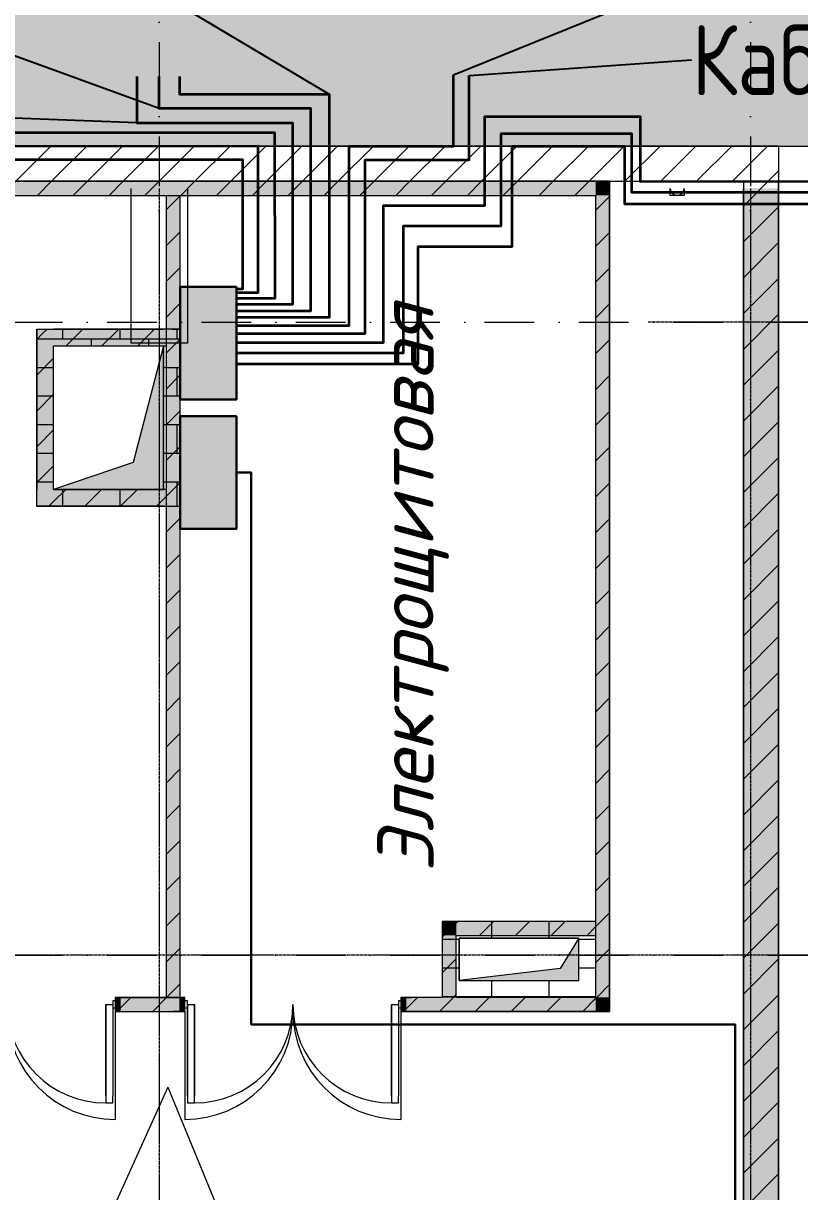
# Model space of a CAD drawing. Header units: millimetres. Extents: x 1499747 to 4230374, y -28481 to 441852.
# Drawn here: x 2651445 to 2656960, y 184475 to 192778 of the extents above; entities that cross this region are included whole.
import ezdxf
from ezdxf import colors
from ezdxf.entities.mleader import LeaderData, LeaderLine
from ezdxf.math import Vec2, Vec3
from ezdxf.xclip import XClip

# ---------------------------------------------------------------- set-up
doc = ezdxf.new("R2010")
doc.units = ezdxf.units.MM
doc.header["$MEASUREMENT"] = 0
doc.header["$XCLIPFRAME"] = 0
for name, pattern in [('CENTER2', [28.575, 19.05, -3.175, 3.175, -3.175]), ('Dot & Dashed', [670.277762, 352.777767, -176.388884, 0, -141.111112]), ('Штрихпунктирная', [670.277762, 352.777767, -176.388884, 0, -141.111112])]:
    doc.linetypes.add(name, pattern=pattern)
for name, color, linetype, lineweight in [('13 этаж_25_АР 06.03 custom_70_12 этаж_13_Интерьер - Мебель_Ном._пера__1_Ном._пера__1', 1, 'Continuous', 18), ('13 этаж_25_АР 06.03 custom_70_12 этаж_13_Интерьер - Мебель_Ном._пера__8_Ном._пера__8', 8, 'Continuous', 18), ('13 этаж_25_АР 06.03 custom_70__8 hatch_Ном._пера__8_Ном._пера__8', 8, 'Continuous', 18), ('13 этаж_25_АР 06.03 custom_70__Оси_Ном._пера__8_Ном._пера__8', 8, 'Continuous', 18), ('13 этаж_25_АР 06.03 custom_70_Выноски_Ном._пера__1_Ном._пера__1', 1, 'Continuous', 18), ('13 этаж_25_АР 06.03 custom_70_контур_Ном._пера__1_Ном._пера__1', 1, 'Continuous', 18), ('13 этаж_25_АР 06.03 custom_70_парапет 2_Ном._пера__8_Ном._пера__8', 8, 'Continuous', 18), ('13 этаж_25_АР 06.03 custom_70_Подложк_Ном._пера__1_Ном._пера__1', 1, 'Continuous', 18), ('13 этаж_25_АР 06.03 custom_70_Подложк_Ном._пера__8_Ном._пера__8', 8, 'Continuous', 18), ('13 этаж_25_АР 06.03 custom_70_Стойки_Ном._пера__1_Ном._пера__1', 1, 'Continuous', 18), ('13 этаж_25_АР 06.03 custom_70_Стойки_Ном._пера__7_Ном._пера__7', 7, 'Continuous', 18), ('13 этаж_25_АР 06.03 custom_70_Шахты 101_Ном._пера__14_Ном._пера__7', 7, 'Continuous', 18), ('13 этаж_25_АР 06.03 custom_70_Шахты_Ном._пера__7_Ном._пера__7', 7, 'Continuous', 18), ('13 этаж_25_Двери Archicad_Ном._пера__19_Ном._пера__255', 255, 'Continuous', 18), ('13 этаж_25_Двери Archicad_Ном._пера__23_Ном._пера__30', 30, 'Continuous', 18), ('13 этаж_25_Двери Archicad_Ном._пера__3_Ном._пера__30', 30, 'Continuous', 18), ('13 этаж_25_Двери Archicad_Ном._пера__47_Ном._пера__7', 7, 'Continuous', 18), ('13 этаж_25_Конструктив - Перекрытия_Ном._пера__1_Ном._пера__7', 7, 'Continuous', 18), ('13 этаж_25_Конструктив - Стены Ненесущие Газоблок_Ном._пера__169_Ном._пера__83', 83, 'Continuous', 18), ('13 этаж_25_Конструктив - Стены Ненесущие Газоблок_Ном._пера__47_Ном._пера__7', 7, 'Continuous', 18), ('13 этаж_25_Конструктив - Стены Ненесущие Газоблок_Ном._пера__74_Ном._пера__255', 255, 'Continuous', 18), ('13 этаж_25_Парапет_Ном._пера__102_Ном._пера__9', 9, 'Continuous', 18), ('13 этаж_25_Парапет_Ном._пера__20_Ном._пера__1', 1, 'Continuous', 18), ('13 этаж_25_Элемент Модели - Оси_Ном._пера__2_Ном._пера__8', 8, 'Continuous', 18), ('Light', 90, 'Continuous', 50), ('Кабель 2x4mm', 200, 'Continuous', 30), ('Кабель 2х10mm', 230, 'Continuous', 30), ('Кабель 2х6 mm', 150, 'Continuous', 30), ('ТП', 250, 'Continuous', 30)]:
    doc.layers.add(name, color=color, linetype=linetype, lineweight=lineweight)
doc.layers.add('Чертеж и Рисунок', color=7, linetype='Continuous')
doc.styles.add('ISOCPEUR_4', font='isocpeur.ttf', dxfattribs={"width": 0.85, "height": 250})
doc.styles.add('СГЕНЕРИР_СТИЛЬ_4', font='isocpeui.ttf')
pattern_1 = [(0, (1023281.01, -133771.58), (0, 203.2), []), (90, (1023281.01, -133771.58), (-203.2, 203.2), [203.2, -203.2])]
pattern_2 = [(45, (1162404.69, 34264.05), (-127.2792, 127.2792), [])]

# ---------------------------------------------------------------- blocks, each defined once
blk = doc.blocks.new('Чертеж_4_25', base_point=(1186000, 29700))
at = {"layer": '13 этаж_25_АР 06.03 custom_70__8 hatch_Ном._пера__8_Ном._пера__8', "linetype": 'Continuous', "true_color": 0xc7c8ca}
h = blk.add_hatch(dxfattribs=at)
h.set_pattern_fill('ANSI36_0046_0019', color=9, style=0, pattern_type=2)
h.set_pattern_definition([(45, (1023281.01, -133771.585), (42.09495, 154.348152), [198.4375, -39.6875, 0, -39.6875])])
h.paths.add_polyline_path([(1199454.5, 30164.1), (1199704.7, 30164.1), (1199704.7, 45914.1), (1199454.5, 45914.1)])
for points in [[(1195334.5, 44794.1), (1195119.6, 43966.5), (1194554.5, 43774.1), (1195334.5, 43774.1)], [(1198284.5, 40584.1), (1198153.6, 40369.3), (1197434.5, 40284.1), (1198284.5, 40284.1)]]:
    blk.add_hatch(color=9, dxfattribs=at).paths.add_polyline_path(points)
at = {"layer": '13 этаж_25_АР 06.03 custom_70_Шахты_Ном._пера__7_Ном._пера__7', "linetype": 'Continuous', "true_color": 0xc7c8ca}
h = blk.add_hatch(dxfattribs=at)
h.set_pattern_fill('AR_B816_0046_0019', color=9, style=0, pattern_type=2)
h.set_pattern_definition(pattern_1)
h.paths.add_polyline_path([(1194434.5, 43654.1), (1195454.5, 43654.1), (1195454.5, 44914.1), (1194434.5, 44914.1)])
h.paths.add_polyline_path([(1194554.5, 43774.1), (1194554.5, 44794.1), (1195334.5, 44794.1), (1195334.5, 43774.1)], flags=0)
h = blk.add_hatch(dxfattribs=at)
h.set_pattern_fill('AR_B816_0046_0019', color=9, style=0, pattern_type=2)
h.set_pattern_definition(pattern_1)
h.paths.add_polyline_path([(1198404.5, 40704.1), (1197314.5, 40704.1), (1197314.5, 40464.1), (1197434.5, 40464.1), (1197434.5, 40584.1), (1198284.5, 40584.1), (1198284.5, 40464.1), (1198404.5, 40464.1)])
h = blk.add_hatch(dxfattribs=at)
h.set_pattern_fill('AR_B816_0046_0019', color=9, style=0, pattern_type=2)
h.set_pattern_definition(pattern_1)
h.paths.add_polyline_path([(1198404.5, 40464.1), (1198284.5, 40464.1), (1198284.5, 40284.1), (1197434.5, 40284.1), (1197434.5, 40464.1), (1197314.5, 40464.1), (1197314.5, 40164.1), (1198404.5, 40164.1)])
at = {"layer": '13 этаж_25_Двери Archicad_Ном._пера__19_Ном._пера__255', "linetype": 'Continuous', "true_color": 0xc7c8ca}
for points in [[(1195024.5, 40164.1), (1194992.5, 40164.1), (1194992.5, 40064.1), (1195024.5, 40064.1)], [(1195454.1, 40064.1), (1195486.1, 40064.1), (1195486.1, 40164.1), (1195454.1, 40164.1)], [(1197054.1, 40164.1), (1197022.1, 40164.1), (1197022.1, 40064.1), (1197054.1, 40064.1)]]:
    blk.add_hatch(color=9, dxfattribs=at).paths.add_polyline_path(points)
at = {"layer": '13 этаж_25_Конструктив - Стены Ненесущие Газоблок_Ном._пера__169_Ном._пера__83', "linetype": 'Continuous', "true_color": 0xc7c8ca}
h = blk.add_hatch(dxfattribs=at)
h.set_pattern_fill('БЛОКИ_БЕТОННЫЕ_ЭФФЕКТИВН_72', color=9, style=0, pattern_type=2)
h.set_pattern_definition(pattern_2)
h.paths.add_polyline_path([(1199454.5, 46214.1), (1184404.7, 46214.1), (1184404.7, 45964.1), (1199454.5, 45964.1)])
h = blk.add_hatch(dxfattribs=at)
h.set_pattern_fill('БЛОКИ_БЕТОННЫЕ_ЭФФЕКТИВН_72', color=9, style=0, pattern_type=2)
h.set_pattern_definition(pattern_2)
h.paths.add_polyline_path([(1199454.5, 45964.1), (1199704.5, 45964.1), (1199704.5, 46214.1)])
h = blk.add_hatch(dxfattribs=at)
h.set_pattern_fill('БЛОКИ_БЕТОННЫЕ_ЭФФЕКТИВН_72', color=9, style=0, pattern_type=2)
h.set_pattern_definition(pattern_2)
h.paths.add_polyline_path([(1199454.5, 46214.1), (1199454.5, 45964.1), (1199704.5, 46214.1)])
h = blk.add_hatch(dxfattribs=at)
h.set_pattern_fill('БЛОКИ_БЕТОННЫЕ_ЭФФЕКТИВН_72', color=9, style=0, pattern_type=2)
h.set_pattern_definition(pattern_2)
h.paths.add_polyline_path([(1190754.7, 45864.1), (1198404.5, 45864.1), (1198404.5, 45964.1), (1190754.7, 45964.1)])
h = blk.add_hatch(dxfattribs=at)
h.set_pattern_fill('БЛОКИ_БЕТОННЫЕ_ЭФФЕКТИВН_72', color=9, style=0, pattern_type=2)
h.set_pattern_definition(pattern_2)
h.paths.add_polyline_path([(1198404.5, 45864.1), (1198504.5, 45864.1), (1198504.5, 45964.1)])
at = {"layer": '13 этаж_25_Конструктив - Стены Ненесущие Газоблок_Ном._пера__169_Ном._пера__83', "linetype": 'Continuous'}
h = blk.add_hatch(dxfattribs=at)
h.set_pattern_fill('БЛОКИ_БЕТОННЫЕ_ЭФФЕКТИВН_72', color=256, style=0, pattern_type=2)
h.set_pattern_definition(pattern_2)
h.paths.add_polyline_path([(1198404.5, 45864.1), (1198504.5, 45964.1), (1198404.5, 45964.1)])
at = {"layer": '13 этаж_25_Конструктив - Стены Ненесущие Газоблок_Ном._пера__169_Ном._пера__83', "linetype": 'Continuous', "true_color": 0xc7c8ca}
h = blk.add_hatch(dxfattribs=at)
h.set_pattern_fill('БЛОКИ_БЕТОННЫЕ_ЭФФЕКТИВН_72', color=9, style=0, pattern_type=2)
h.set_pattern_definition(pattern_2)
h.paths.add_polyline_path([(1199704.5, 30164), (1199704.5, 45964.1), (1199454.5, 45964.1), (1199454.5, 30164)])
h = blk.add_hatch(dxfattribs=at)
h.set_pattern_fill('БЛОКИ_БЕТОННЫЕ_ЭФФЕКТИВН_72', color=9, style=0, pattern_type=2)
h.set_pattern_definition(pattern_2)
h.paths.add_polyline_path([(1195454.5, 40064.1), (1195454.5, 45864.1), (1195354.5, 45864.1), (1195354.5, 40064.1)])
h = blk.add_hatch(dxfattribs=at)
h.set_pattern_fill('БЛОКИ_БЕТОННЫЕ_ЭФФЕКТИВН_72', color=9, style=0, pattern_type=2)
h.set_pattern_definition(pattern_2)
h.paths.add_polyline_path([(1198404.5, 45864.1), (1198404.5, 40164.1), (1198504.5, 40164.1), (1198504.5, 45864.1)])
h = blk.add_hatch(dxfattribs=at)
h.set_pattern_fill('БЛОКИ_БЕТОННЫЕ_ЭФФЕКТИВН_72', color=9, style=0, pattern_type=2)
h.set_pattern_definition(pattern_2)
h.paths.add_polyline_path([(1194434.5, 44914.1), (1194554.5, 44794.1), (1194554.5, 44914.1)])
h = blk.add_hatch(dxfattribs=at)
h.set_pattern_fill('БЛОКИ_БЕТОННЫЕ_ЭФФЕКТИВН_72', color=9, style=0, pattern_type=2)
h.set_pattern_definition(pattern_2)
h.paths.add_polyline_path([(1194434.5, 44794.1), (1194554.5, 44794.1), (1194434.5, 44914.1)])
h = blk.add_hatch(dxfattribs=at)
h.set_pattern_fill('БЛОКИ_БЕТОННЫЕ_ЭФФЕКТИВН_72', color=9, style=0, pattern_type=2)
h.set_pattern_definition(pattern_2)
h.paths.add_polyline_path([(1194554.5, 44794.1), (1195354.5, 44794.1), (1195354.5, 44914.1), (1194554.5, 44914.1)])
h = blk.add_hatch(dxfattribs=at)
h.set_pattern_fill('БЛОКИ_БЕТОННЫЕ_ЭФФЕКТИВН_72', color=9, style=0, pattern_type=2)
h.set_pattern_definition(pattern_2)
h.paths.add_polyline_path([(1194434.5, 44794.1), (1194434.5, 43774.1), (1194554.5, 43774.1), (1194554.5, 44794.1)])
at = {"layer": '13 этаж_25_Конструктив - Стены Ненесущие Газоблок_Ном._пера__169_Ном._пера__83', "linetype": 'Continuous'}
h = blk.add_hatch(dxfattribs=at)
h.set_pattern_fill('БЛОКИ_БЕТОННЫЕ_ЭФФЕКТИВН_72', color=256, style=0, pattern_type=2)
h.set_pattern_definition(pattern_2)
h.paths.add_polyline_path([(1194554.5, 43774.1), (1194434.5, 43774.1), (1194434.5, 43654.1)])
at = {"layer": '13 этаж_25_Конструктив - Стены Ненесущие Газоблок_Ном._пера__169_Ном._пера__83', "linetype": 'Continuous', "true_color": 0xc7c8ca}
h = blk.add_hatch(dxfattribs=at)
h.set_pattern_fill('БЛОКИ_БЕТОННЫЕ_ЭФФЕКТИВН_72', color=9, style=0, pattern_type=2)
h.set_pattern_definition(pattern_2)
h.paths.add_polyline_path([(1194554.5, 43774.1), (1194434.5, 43654.1), (1194554.5, 43654.1)])
h = blk.add_hatch(dxfattribs=at)
h.set_pattern_fill('БЛОКИ_БЕТОННЫЕ_ЭФФЕКТИВН_72', color=9, style=0, pattern_type=2)
h.set_pattern_definition(pattern_2)
h.paths.add_polyline_path([(1194554.5, 43654.1), (1195354.5, 43654.1), (1195354.5, 43774.1), (1194554.5, 43774.1)])
h = blk.add_hatch(dxfattribs=at)
h.set_pattern_fill('БЛОКИ_БЕТОННЫЕ_ЭФФЕКТИВН_72', color=9, style=0, pattern_type=2)
h.set_pattern_definition(pattern_2)
h.paths.add_polyline_path([(1197414.5, 40704.1), (1197314.5, 40704.1), (1197414.5, 40604.1)])
h = blk.add_hatch(dxfattribs=at)
h.set_pattern_fill('БЛОКИ_БЕТОННЫЕ_ЭФФЕКТИВН_72', color=9, style=0, pattern_type=2)
h.set_pattern_definition(pattern_2)
h.paths.add_polyline_path([(1197414.5, 40604.1), (1197314.5, 40704.1), (1197314.5, 40604.1)])
h = blk.add_hatch(dxfattribs=at)
h.set_pattern_fill('БЛОКИ_БЕТОННЫЕ_ЭФФЕКТИВН_72', color=9, style=0, pattern_type=2)
h.set_pattern_definition(pattern_2)
h.paths.add_polyline_path([(1197414.5, 40604.1), (1198404.5, 40604.1), (1198404.5, 40704.1), (1197414.5, 40704.1)])
h = blk.add_hatch(dxfattribs=at)
h.set_pattern_fill('БЛОКИ_БЕТОННЫЕ_ЭФФЕКТИВН_72', color=9, style=0, pattern_type=2)
h.set_pattern_definition(pattern_2)
h.paths.add_polyline_path([(1197314.5, 40604.1), (1197314.5, 40164.1), (1197414.5, 40164.1), (1197414.5, 40604.1)])
h = blk.add_hatch(dxfattribs=at)
h.set_pattern_fill('БЛОКИ_БЕТОННЫЕ_ЭФФЕКТИВН_72', color=9, style=0, pattern_type=2)
h.set_pattern_definition(pattern_2)
h.paths.add_polyline_path([(1195024.5, 40064.1), (1195354.5, 40064.1), (1195354.5, 40164.1), (1195024.5, 40164.1)])
h = blk.add_hatch(dxfattribs=at)
h.set_pattern_fill('БЛОКИ_БЕТОННЫЕ_ЭФФЕКТИВН_72', color=9, style=0, pattern_type=2)
h.set_pattern_definition(pattern_2)
h.paths.add_polyline_path([(1197054.1, 40064.1), (1198404.5, 40064.1), (1198404.5, 40164.1), (1197054.1, 40164.1)])
h = blk.add_hatch(dxfattribs=at)
h.set_pattern_fill('БЛОКИ_БЕТОННЫЕ_ЭФФЕКТИВН_72', color=9, style=0, pattern_type=2)
h.set_pattern_definition(pattern_2)
h.paths.add_polyline_path([(1198404.5, 40164.1), (1198504.5, 40064.1), (1198504.5, 40164.1)])
h = blk.add_hatch(dxfattribs=at)
h.set_pattern_fill('БЛОКИ_БЕТОННЫЕ_ЭФФЕКТИВН_72', color=9, style=0, pattern_type=2)
h.set_pattern_definition(pattern_2)
h.paths.add_polyline_path([(1198404.5, 40064.1), (1198504.5, 40064.1), (1198404.5, 40164.1)])
at = {"layer": '13 этаж_25_Конструктив - Стены Ненесущие Газоблок_Ном._пера__74_Ном._пера__255', "linetype": 'Continuous', "true_color": 0xc7c8ca}
for points in [[(1190754.7, 45864.1), (1198404.5, 45864.1), (1198404.5, 45964.1), (1190754.7, 45964.1)], [(1198404.5, 45864.1), (1198504.5, 45864.1), (1198504.5, 45964.1)], [(1198404.5, 45864.1), (1198504.5, 45964.1), (1198404.5, 45964.1)], [(1195454.5, 40064.1), (1195454.5, 45864.1), (1195354.5, 45864.1), (1195354.5, 40064.1)], [(1198404.5, 45864.1), (1198404.5, 40164.1), (1198504.5, 40164.1), (1198504.5, 45864.1)], [(1194434.5, 44914.1), (1194554.5, 44794.1), (1194554.5, 44914.1)], [(1194434.5, 44794.1), (1194554.5, 44794.1), (1194434.5, 44914.1)], [(1194554.5, 44794.1), (1195354.5, 44794.1), (1195354.5, 44914.1), (1194554.5, 44914.1)], [(1194434.5, 44794.1), (1194434.5, 43774.1), (1194554.5, 43774.1), (1194554.5, 44794.1)], [(1194554.5, 43774.1), (1194434.5, 43774.1), (1194434.5, 43654.1)], [(1194554.5, 43774.1), (1194434.5, 43654.1), (1194554.5, 43654.1)], [(1194554.5, 43654.1), (1195354.5, 43654.1), (1195354.5, 43774.1), (1194554.5, 43774.1)], [(1197414.5, 40704.1), (1197314.5, 40704.1), (1197414.5, 40604.1)], [(1197414.5, 40604.1), (1197314.5, 40704.1), (1197314.5, 40604.1)], [(1197414.5, 40604.1), (1198404.5, 40604.1), (1198404.5, 40704.1), (1197414.5, 40704.1)], [(1197314.5, 40604.1), (1197314.5, 40164.1), (1197414.5, 40164.1), (1197414.5, 40604.1)], [(1195024.5, 40064.1), (1195354.5, 40064.1), (1195354.5, 40164.1), (1195024.5, 40164.1)], [(1197054.1, 40064.1), (1198404.5, 40064.1), (1198404.5, 40164.1), (1197054.1, 40164.1)], [(1198404.5, 40164.1), (1198504.5, 40064.1), (1198504.5, 40164.1)], [(1198404.5, 40064.1), (1198504.5, 40064.1), (1198404.5, 40164.1)]]:
    blk.add_hatch(color=9, dxfattribs=at).paths.add_polyline_path(points)
at = {"layer": '13 этаж_25_Парапет_Ном._пера__102_Ном._пера__9', "linetype": 'Continuous', "true_color": 0xc7c8ca}
blk.add_hatch(color=9, dxfattribs=at).paths.add_polyline_path([(1185903.5, 47714.1), (1185903.5, 46214.1), (1214604.6, 46214.1), (1214604.6, 47714.1)])
at = {"layer": '13 этаж_25_АР 06.03 custom_70_12 этаж_13_Интерьер - Мебель_Ном._пера__1_Ном._пера__1', "color": 9, "linetype": 'Continuous', "true_color": 0xc7c8ca, "flags": 128}
blk.add_lwpolyline([(1195504.7, 45914.1), (1195504.7, 44814.1), (1195104.7, 44814.1), (1195104.7, 45914.1)], dxfattribs=at)
at = {"layer": '13 этаж_25_АР 06.03 custom_70_12 этаж_13_Интерьер - Мебель_Ном._пера__8_Ном._пера__8', "color": 9, "linetype": 'Continuous', "true_color": 0xc7c8ca, "flags": 128}
blk.add_lwpolyline([(1195504.7, 45914.1), (1195504.7, 44814.1), (1195104.7, 44814.1), (1195104.7, 45914.1)], dxfattribs=at)
at = {"layer": '13 этаж_25_АР 06.03 custom_70__Оси_Ном._пера__8_Ном._пера__8', "color": 9, "linetype": 'CENTER2', "true_color": 0xc7c8ca}
for p, q in [((1195304.7, 45914.1), (1195304.7, 30164.1)), ((1199504.7, 45914.1), (1199504.7, 30164.1)), ((1214204.7, 44964.1), (1198773.7, 44964.1)), ((1200719.9, 40464.1), (1169819.7, 40464.1))]:
    blk.add_line(p, q, dxfattribs=at)
at = {"layer": '13 этаж_25_АР 06.03 custom_70_контур_Ном._пера__1_Ном._пера__1', "color": 9, "linetype": 'Continuous', "true_color": 0xc7c8ca, "flags": 128}
for points in [[(1193424.5, 40164.1), (1190754.7, 40164.1), (1190754.7, 45864.1), (1195354.5, 45864.1), (1195354.5, 40164.1)], [(1195454.5, 40164.1), (1195454.5, 40804.1), (1195454.5, 45864.1), (1198404.5, 45864.1), (1198404.5, 40164.1)], [(1198504.5, 45914.1), (1198504.5, 40064.1)], [(1194924.5, 39464.1), (1194924.5, 40114.1), (1194974.5, 40114.1), (1194974.5, 40089.1), (1195024.5, 40089.1), (1195024.5, 40139.1), (1194974.5, 40139.1), (1194974.5, 40089.1), (1195024.5, 40089.1), (1195024.5, 40065.5), (1195024.5, 40164.1)], [(1194924.5, 40114.1), (1194974.5, 40114.1), (1194974.5, 39464.1)], [(1194924.5, 39464.1), (1194924.5, 40114.1), (1194974.5, 40114.1)], [(1194924.5, 40114.1), (1194924.5, 39414.1), (1194974.5, 39414.1), (1194974.5, 39464.1)], [(1194974.5, 40114.1), (1194974.5, 39464.1)], [(1195454.5, 40164.1), (1195024.5, 40164.1), (1195024.5, 40064.1), (1195054.5, 40064.1)], [(1195454.5, 40164.1), (1195454.5, 40064.1)], [(1195454.5, 40065.5), (1195454.5, 40089.1), (1195504.5, 40089.1), (1195504.5, 40139.1), (1195454.5, 40139.1), (1195454.5, 40089.1), (1195504.5, 40089.1), (1195504.5, 40114.1), (1195554.5, 40114.1), (1195554.5, 39464.1)], [(1195504.5, 40114.1), (1195504.5, 39414.1), (1195554.5, 39414.1), (1195554.5, 40114.1)], [(1196954.5, 39464.1), (1196954.5, 40114.1), (1197004.5, 40114.1), (1197004.5, 40089.1), (1197054.5, 40089.1), (1197054.5, 40139.1), (1197004.5, 40139.1), (1197004.5, 40089.1), (1197054.5, 40089.1), (1197054.5, 40065.5), (1197054.5, 40164.1)], [(1196954.5, 40114.1), (1197004.5, 40114.1), (1197004.5, 39464.1)], [(1196954.5, 39464.1), (1196954.5, 40114.1), (1197004.5, 40114.1)], [(1196954.5, 40114.1), (1196954.5, 39414.1), (1197004.5, 39414.1), (1197004.5, 39464.1)], [(1197004.5, 40114.1), (1197004.5, 39464.1)], [(1198404.5, 40164.1), (1197054.5, 40164.8)], [(1197054.5, 40164.8), (1197054.5, 40064.8)], [(1195054.5, 40064.1), (1195404.5, 40064.1)], [(1195454.5, 40064.1), (1195404.5, 40064.1)], [(1195504.5, 39466), (1195504.5, 40089.1)], [(1198504.5, 40064.1), (1197054.5, 40064.8)]]:
    blk.add_lwpolyline(points, dxfattribs=at)
at = {"layer": '13 этаж_25_АР 06.03 custom_70_контур_Ном._пера__1_Ном._пера__1', "color": 9, "linetype": 'Continuous', "true_color": 0xc7c8ca}
for centre, start, end in [((1194924.5, 40114.1), 180, 270), ((1195554.5, 40114.1), 270, 0), ((1196954.5, 40114.1), 180, 270)]:
    blk.add_arc(centre, 700, start, end, dxfattribs=at)
at = {"layer": '13 этаж_25_АР 06.03 custom_70_парапет 2_Ном._пера__8_Ном._пера__8', "color": 9, "linetype": 'Continuous', "true_color": 0xc7c8ca, "flags": 128}
for points in [[(1199704.5, 30164.1), (1199454.5, 30164.1), (1199454.5, 45914.1)], [(1199704.7, 45914.1), (1199704.7, 30564.1), (1199704.4, 30564.1)]]:
    blk.add_lwpolyline(points, dxfattribs=at)
at = {"layer": '13 этаж_25_АР 06.03 custom_70_Подложк_Ном._пера__1_Ном._пера__1', "color": 9, "linetype": 'Continuous', "true_color": 0xc7c8ca, "flags": 128}
for points in [[(1190754.7, 45864.1), (1195454.5, 45864.1)], [(1195604.5, 45864.1), (1198404.5, 45864.1)], [(1198504.5, 45864.1), (1198504.5, 45914.1)], [(1195054.5, 40164.1), (1195454.5, 40164.1)]]:
    blk.add_lwpolyline(points, dxfattribs=at)
at = {"layer": '13 этаж_25_АР 06.03 custom_70_Подложк_Ном._пера__1_Ном._пера__1', "color": 9, "linetype": 'Continuous', "true_color": 0xc7c8ca}
blk.add_arc((1198984.5, 45914.1), 50, 180, 0, dxfattribs=at)
at = {"layer": '13 этаж_25_АР 06.03 custom_70_Подложк_Ном._пера__8_Ном._пера__8', "color": 9, "linetype": 'Continuous', "true_color": 0xc7c8ca, "flags": 128}
blk.add_lwpolyline([(1199034.5, 45914.1), (1199034.5, 45864.1), (1198934.5, 45864.1), (1198934.5, 45914.1)], dxfattribs=at)
at = {"layer": '13 этаж_25_АР 06.03 custom_70_Стойки_Ном._пера__1_Ном._пера__1', "color": 9, "linetype": 'Continuous', "true_color": 0xc7c8ca, "flags": 128}
for points in [[(1195394.5, 44914.1), (1195404.5, 44914.1), (1195454.5, 44914.1), (1195334.5, 44914.1)], [(1195334.5, 43654.1), (1195454.5, 43654.1), (1195454.5, 44914.1)], [(1195394.5, 44914.1), (1195404.5, 44914.1), (1195454.5, 44914.1), (1195334.5, 44914.1)], [(1195334.5, 44794.1), (1195334.5, 43774.1)]]:
    blk.add_lwpolyline(points, dxfattribs=at)
at = {"layer": '13 этаж_25_АР 06.03 custom_70_Стойки_Ном._пера__7_Ном._пера__7', "color": 9, "linetype": 'Continuous', "true_color": 0xc7c8ca, "flags": 128}
for points in [[(1195366.7, 39526.7), (1191548.1, 31074.1)], [(1195366.7, 39526.7), (1198842, 31074.1)]]:
    blk.add_lwpolyline(points, dxfattribs=at)
at = {"layer": '13 этаж_25_АР 06.03 custom_70_Шахты 101_Ном._пера__14_Ном._пера__7', "color": 9, "linetype": 'Continuous', "true_color": 0xc7c8ca, "flags": 128}
for points in [[(1194554.5, 43774.1), (1195334.5, 43774.1), (1195334.5, 44794.1), (1195119.6, 43966.5), (1194554.5, 43774.1), (1194554.5, 44794.1), (1195334.5, 44794.1)], [(1197434.5, 40284.1), (1198284.5, 40284.1), (1198284.5, 40584.1), (1198153.6, 40369.3), (1197434.5, 40284.1), (1197434.5, 40584.1), (1198284.5, 40584.1)]]:
    blk.add_lwpolyline(points, dxfattribs=at)
at = {"layer": '13 этаж_25_АР 06.03 custom_70_Шахты_Ном._пера__7_Ном._пера__7', "color": 9, "linetype": 'Continuous', "true_color": 0xc7c8ca, "flags": 128}
for points in [[(1195334.5, 43654.1), (1194434.5, 43654.1), (1194434.5, 44914.1), (1195334.5, 44914.1)], [(1195334.5, 43654.1), (1194434.5, 43654.1), (1194434.5, 44914.1), (1195334.5, 44914.1)], [(1195334.5, 43654.1), (1195454.5, 43654.1), (1195454.5, 44914.1)], [(1195334.5, 43774.1), (1194554.5, 43774.1), (1194554.5, 44794.1), (1195334.5, 44794.1)], [(1195334.5, 43774.1), (1194554.5, 43774.1), (1194554.5, 44794.1), (1195334.5, 44794.1)], [(1195334.5, 44794.1), (1195334.5, 43774.1)], [(1198404.5, 40704.1), (1197314.5, 40704.1), (1197314.5, 40164.1)]]:
    blk.add_lwpolyline(points, dxfattribs=at)
blk.add_lwpolyline([(1197434.5, 40584.1), (1197434.5, 40284.1), (1198284.5, 40284.1), (1198284.5, 40584.1)], close=True, dxfattribs=at)
at = {"layer": '13 этаж_25_Двери Archicad_Ном._пера__23_Ном._пера__30', "color": 9, "linetype": 'Continuous', "true_color": 0xc7c8ca}
for p, q in [((1195024.5, 40164.1), (1194992.5, 40164.1)), ((1194992.5, 40164.1), (1194992.5, 40064.1)), ((1195024.5, 40064.1), (1195024.5, 40164.1)), ((1195486.1, 40164.1), (1195454.1, 40164.1)), ((1195454.1, 40164.1), (1195454.1, 40064.1)), ((1195486.1, 40064.1), (1195486.1, 40164.1)), ((1197054.1, 40164.1), (1197022.1, 40164.1)), ((1197022.1, 40164.1), (1197022.1, 40064.1)), ((1197054.1, 40064.1), (1197054.1, 40164.1)), ((1194992.5, 40064.1), (1195024.5, 40064.1)), ((1195454.1, 40064.1), (1195486.1, 40064.1)), ((1197022.1, 40064.1), (1197054.1, 40064.1))]:
    blk.add_line(p, q, dxfattribs=at)
at = {"layer": '13 этаж_25_Двери Archicad_Ном._пера__3_Ном._пера__30', "color": 9, "linetype": 'Continuous', "true_color": 0xc7c8ca}
for p, q in [((1194992.5, 40064.1), (1194992.5, 39296.1)), ((1195486.1, 40064.1), (1195486.1, 39296.1)), ((1197022.1, 40064.1), (1197022.1, 39296.1))]:
    blk.add_line(p, q, dxfattribs=at)
for centre, start, end in [((1194992.5, 40064.1), 180, 270), ((1195486.1, 40064.1), 270, 0), ((1197022.1, 40064.1), 180, 270)]:
    blk.add_arc(centre, 768, start, end, dxfattribs=at)
at = {"layer": '13 этаж_25_Двери Archicad_Ном._пера__47_Ном._пера__7', "color": 9, "linetype": 'Continuous', "true_color": 0xc7c8ca}
for p, q in [((1195024.5, 40064.1), (1195024.5, 40164.1)), ((1195024.5, 40064.1), (1195024.5, 40164.1)), ((1195024.5, 40164.1), (1195067.5, 40164.1)), ((1195024.5, 40164.1), (1195067.5, 40164.1)), ((1195454.1, 40164.1), (1195411.1, 40164.1)), ((1195454.1, 40164.1), (1195411.1, 40164.1)), ((1195454.1, 40064.1), (1195454.1, 40164.1)), ((1195454.1, 40064.1), (1195454.1, 40164.1)), ((1197054.1, 40064.1), (1197054.1, 40164.1)), ((1197054.1, 40064.1), (1197054.1, 40164.1)), ((1197054.1, 40164.1), (1197097.1, 40164.1)), ((1197054.1, 40164.1), (1197097.1, 40164.1)), ((1195024.5, 40064.1), (1195067.5, 40064.1)), ((1195024.5, 40064.1), (1195067.5, 40064.1)), ((1195454.1, 40064.1), (1195411.1, 40064.1)), ((1195454.1, 40064.1), (1195411.1, 40064.1)), ((1197054.1, 40064.1), (1197097.1, 40064.1)), ((1197054.1, 40064.1), (1197097.1, 40064.1))]:
    blk.add_line(p, q, dxfattribs=at)
at = {"layer": '13 этаж_25_Конструктив - Перекрытия_Ном._пера__1_Ном._пера__7', "linetype": 'Continuous', "flags": 128}
blk.add_lwpolyline([(1169569.7, 32064.1), (1169569.7, 47364.1), (1181404.7, 47364.1), (1181404.7, 46214.1), (1199704.5, 46214.1), (1199704.5, 29914), (1190354.6, 29914), (1180954.5, 29914), (1180954.5, 32064.1)], close=True, dxfattribs=at)
at = {"layer": '13 этаж_25_Конструктив - Стены Ненесущие Газоблок_Ном._пера__47_Ном._пера__7', "color": 9, "linetype": 'Continuous', "true_color": 0xc7c8ca}
for p, q in [((1195024.5, 40164.1), (1195067.5, 40164.1)), ((1195024.5, 40064.1), (1195024.5, 40164.1)), ((1195454.1, 40164.1), (1195411.1, 40164.1)), ((1195454.1, 40064.1), (1195454.1, 40164.1)), ((1197054.1, 40164.1), (1197097.1, 40164.1)), ((1197054.1, 40064.1), (1197054.1, 40164.1)), ((1195024.5, 40064.1), (1195067.5, 40064.1)), ((1195454.1, 40064.1), (1195411.1, 40064.1)), ((1197054.1, 40064.1), (1197097.1, 40064.1))]:
    blk.add_line(p, q, dxfattribs=at)
at = {"layer": '13 этаж_25_Конструктив - Стены Ненесущие Газоблок_Ном._пера__47_Ном._пера__7', "color": 9, "linetype": 'Continuous', "true_color": 0xc7c8ca, "flags": 128}
for points in [[(1199704.5, 46214.1), (1184404.7, 46214.1)], [(1199704.5, 46214.1), (1199704.5, 45964.1)], [(1184404.7, 45964.1), (1199454.5, 45964.1)], [(1198504.5, 45964.1), (1190654.7, 45964.1)], [(1198504.5, 45964.1), (1198504.5, 45864.1)], [(1199454.5, 45964.1), (1199454.5, 30164)], [(1199704.5, 30164), (1199704.5, 45964.1)], [(1190754.7, 45864.1), (1195354.5, 45864.1)], [(1195354.5, 45864.1), (1195354.5, 44914.1)], [(1195454.5, 40164.1), (1195454.5, 45864.1)], [(1195454.5, 45864.1), (1198404.5, 45864.1)], [(1198404.5, 45864.1), (1198404.5, 40704.1)], [(1198504.5, 40164.1), (1198504.5, 45864.1)], [(1194434.5, 44914.1), (1194554.5, 44914.1)], [(1194434.5, 44914.1), (1194434.5, 43774.1)], [(1195354.5, 44914.1), (1194554.5, 44914.1)], [(1194554.5, 43774.1), (1194554.5, 44794.1)], [(1194554.5, 44794.1), (1195354.5, 44794.1)], [(1195354.5, 44794.1), (1195354.5, 43774.1)], [(1194434.5, 43654.1), (1194434.5, 43774.1)], [(1195354.5, 43774.1), (1194554.5, 43774.1)], [(1194434.5, 43654.1), (1195354.5, 43654.1)], [(1195354.5, 43654.1), (1195354.5, 40164.1)], [(1197314.5, 40704.1), (1197414.5, 40704.1)], [(1197314.5, 40704.1), (1197314.5, 40164.1)], [(1198404.5, 40704.1), (1197414.5, 40704.1)], [(1197414.5, 40164.1), (1197414.5, 40604.1)], [(1197414.5, 40604.1), (1198404.5, 40604.1)], [(1198404.5, 40604.1), (1198404.5, 40164.1)], [(1195354.5, 40164.1), (1195024.5, 40164.1)], [(1197314.5, 40164.1), (1197054.1, 40164.1)], [(1198404.5, 40164.1), (1197414.5, 40164.1)], [(1198504.5, 40064.1), (1198504.5, 40164.1)], [(1195024.5, 40064.1), (1195354.5, 40064.1)], [(1195354.5, 40064.1), (1195454.5, 40064.1)], [(1197054.1, 40064.1), (1198504.5, 40064.1)]]:
    blk.add_lwpolyline(points, dxfattribs=at)
at = {"layer": '13 этаж_25_Парапет_Ном._пера__20_Ном._пера__1', "color": 9, "linetype": 'Continuous', "true_color": 0xc7c8ca}
blk.add_line((1185903.5, 46214.1), (1214604.6, 46214.1), dxfattribs=at)
at = {"layer": '13 этаж_25_Парапет_Ном._пера__20_Ном._пера__1', "color": 9, "linetype": 'Dot & Dashed', "true_color": 0xc7c8ca}
blk.add_line((1185903.5, 46214.1), (1214604.6, 46214.1), dxfattribs=at)
at = {"layer": '13 этаж_25_Элемент Модели - Оси_Ном._пера__2_Ном._пера__8', "linetype": 'Штрихпунктирная'}
for p, q in [((1195304.7, 48964.1), (1195304.7, 14064.1)), ((1199504.7, 48964.1), (1199504.7, 14064.1)), ((1159404.7, 45964.1), (1216204.7, 45964.1)), ((1159404.7, 44964.1), (1216204.7, 44964.1)), ((1159404.7, 40464.1), (1216204.7, 40464.1))]:
    blk.add_line(p, q, dxfattribs=at)
at = {"layer": '13 этаж_25_АР 06.03 custom_70_Выноски_Ном._пера__1_Ном._пера__1', "color": 9, "linetype": 'Continuous', "true_color": 0xc7c8ca, "insert": (1196854, 41055.1), "char_height": 400, "attachment_point": 1, "rotation": 90, "style": 'СГЕНЕРИР_СТИЛЬ_4'}
blk.add_mtext('\\A1;{\\pql;\\fISOCPEUR|b0|i1|c204|p0;\\W1.000000;Электрощитовая}', dxfattribs=at)

msp = doc.modelspace()

# ---------------------------------------------------------------- block references
at = {"layer": 'Чертеж и Рисунок', "linetype": 'Continuous'}
ref = msp.add_blockref('Чертеж_4_25', (2643105.69495, 175391.14665), dxfattribs=at)
XClip(ref).set_block_clipping_path([(1144000, 0), (1228000, 59400.0000000006)])

# ---------------------------------------------------------------- next in the draw order: hatches: boundary and pattern name
at = {"layer": 'Кабель 2x4mm', "lineweight": 30, "true_color": 0x105689}
h = msp.add_hatch(color=146, dxfattribs=at)
h.dxf.hatch_style = 1
h.paths.add_polyline_path([(2652346.44471, 192365.1202, 1), (2652135.33984, 192365.1202, 1)])
h = msp.add_hatch(color=146, dxfattribs=at)
h.dxf.hatch_style = 1
h.paths.add_polyline_path([(2652520.03058, 192371.54992, 1), (2652308.92572, 192371.54992, 1)])
h = msp.add_hatch(color=146, dxfattribs=at)
h.dxf.hatch_style = 1
h.paths.add_polyline_path([(2652691.51596, 192375.57217, 1), (2652480.4111, 192375.57217, 1)])
h = msp.add_hatch(color=146, dxfattribs=at)
h.dxf.hatch_style = 1
h.paths.add_polyline_path([(2654581.67477, 192390.4696, 1), (2654370.5699, 192390.4696, 1)])
h = msp.add_hatch(color=146, dxfattribs=at)
h.dxf.hatch_style = 1
h.paths.add_polyline_path([(2654762.38294, 192386.48494, 1), (2654551.27807, 192386.48494, 1)])
at = {"layer": 'Кабель 2х6 mm', "lineweight": 30, "true_color": 0x000000}
h = msp.add_hatch(dxfattribs=at)
h.set_pattern_fill('ANSI31', color=18)
h.set_pattern_definition([(45, (260197.6985, 41148.12397), (-0.088388347648, 0.088388347648), [])])
h.paths.add_polyline_path([(2652960.24166, 189985.44442), (2652560.24166, 189985.44442), (2652560.24166, 189185.44442), (2652960.24166, 189185.44442)])
h.paths.add_polyline_path([(2652960.24166, 190905.20034), (2652560.24166, 190905.20034), (2652560.24166, 190105.20034), (2652960.24166, 190105.20034)])

# ---------------------------------------------------------------- next in the draw order: linework, layer by layer
at = {"layer": 'Light', "color": 18, "lineweight": 30, "true_color": 0x000000}
msp.add_lwpolyline([(2652960.24166, 189585.44442), (2653063.7131, 189585.44442), (2653063.7131, 185663.12746), (2656501.36929, 185663.12746), (2656501.36929, 183580.49941), (2647447.80503, 183580.49941), (2647447.80503, 176076.46243), (2642565.50269, 176076.46243), (2642565.50269, 176590.10377), (2641938.35657, 176590.10377), (2641938.35657, 176255.19741)], dxfattribs=at)
at = {"layer": 'Кабель 2x4mm', "lineweight": 35}
for points in [[(2652960.24166, 190734.29208), (2653487.80965, 190734.29208), (2653487.80965, 192172.94262), (2652410.38508, 192172.94262), (2652410.38508, 192399.40811)], [(2652960.24166, 190688.88113), (2653619.45832, 190688.88113), (2653619.45832, 192272.25224), (2652556.38128, 192272.25224), (2652556.38128, 192399.40811)]]:
    msp.add_lwpolyline(points, dxfattribs=at)
at = {"layer": 'Кабель 2x4mm', "color": 30, "lineweight": 35, "true_color": 0xf26722}
msp.add_lwpolyline([(2652960.24166, 190631.52062), (2653759.74006, 190631.52062), (2653759.74006, 191905.19741), (2654500.01838, 191905.19741), (2654500.01838, 192412.47497)], dxfattribs=at)
at = {"layer": 'Кабель 2х10mm', "lineweight": 35}
msp.add_lwpolyline([(2652960.24166, 190572.71245), (2653872.81817, 190572.71245), (2653872.81817, 191807.14922), (2654613.26711, 191807.14922), (2654613.26711, 192408.16545)], dxfattribs=at)
at = {"layer": 'Кабель 2х6 mm', "lineweight": 35}
for points in [[(2638072.60662, 193800.59822), (2638072.60662, 193160.87882), (2638715.04464, 193160.87882), (2638715.04464, 191903.78777), (2653109.76177, 191906.67025), (2653109.76177, 190863.422), (2652960.24166, 190863.422)], [(2652960.24166, 190824.30863), (2653234.65628, 190824.30863), (2653230.87205, 192000.32885), (2638840.02622, 192000.32885), (2638840.02622, 193285.83764), (2638181.06888, 193285.83764), (2638181.06888, 193800.59822)], [(2652960.24166, 190889.83814), (2653005.46655, 190889.83814), (2653005.46655, 191807.93275), (2638566.53294, 191807.93275), (2638566.53294, 193055.22901), (2631327.8609, 193055.22901), (2631327.8609, 193403.86574)], [(2652960.24166, 190357.75698), (2654250.87046, 190357.75698), (2654250.87046, 191192.31976), (2654917.48248, 191192.31976), (2654917.48248, 191905.22901), (2655714.57315, 191905.22901), (2655714.57315, 191494.68599), (2666434.91817, 191494.68599), (2666434.91817, 191905.20237), (2671710.3069, 191905.20237), (2671710.30669, 193405.19741)], [(2652250.33948, 192399.40811), (2652250.33948, 192070.87646), (2653356.97404, 192070.87646), (2653356.97404, 190778.5072), (2652960.24166, 190778.5072)], [(2671351.54311, 192229.6833), (2671351.54311, 192007.36272), (2666368.55068, 191984.26236), (2666368.55068, 191574.54786), (2655767.14713, 191574.54786), (2655767.14713, 191993.53649), (2654837.10114, 191993.53649), (2654837.10114, 191335.61384), (2654144.48417, 191335.61384), (2654144.48417, 190433.78616), (2652960.24166, 190433.78616)], [(2652960.24166, 190508.46531), (2654002.63579, 190508.46531), (2654002.63579, 191483.14839), (2654723.39064, 191483.14839), (2654723.39064, 192115.58897), (2655828.19772, 192115.58897), (2655828.19772, 191654.06929), (2666310.14862, 191656.32554), (2666310.14862, 192097.68668), (2671149.98054, 192097.68668), (2671149.98054, 192227.565)]]:
    msp.add_lwpolyline(points, dxfattribs=at)
at = {"layer": 'Кабель 2х6 mm', "color": 18, "lineweight": 30, "true_color": 0x000000}
for points in [[(2652960.24166, 190905.20034), (2652560.24166, 190905.20034), (2652560.24166, 190105.20034), (2652960.24166, 190105.20034)], [(2652960.24166, 189985.44442), (2652560.24166, 189985.44442), (2652560.24166, 189185.44442), (2652960.24166, 189185.44442)]]:
    msp.add_lwpolyline(points, close=True, dxfattribs=at)

# ---------------------------------------------------------------- next in the draw order: leaders
at = {"layer": 'ТП', "lineweight": 30}
ml = msp.add_multileader_mtext('Standard', dxfattribs=at)
ml.set_content('Кабель 1.05', color=256, style='ISOCPEUR_4')
ml.set_leader_properties()
ml.build(insert=Vec2(0, 0))
ml.multileader.update_dxf_attribs({"text_right_attachment_type": 6, "dogleg_length": 0.36, "arrow_head_size": 0.18})
ctx = ml.context
ctx.base_point, ctx.char_height, ctx.arrow_head_size, ctx.landing_gap_size, ctx.plane_origin, ctx.plane_x_axis, ctx.plane_y_axis = Vec3(2647884.21066, 193084.37994), 500, 0.18, 0.09, Vec3(2667468.96376, 191245.18775), Vec3(0.9999997664, 0.0006834744), Vec3(-0.0006834744, 0.9999997664)
ctx.right_attachment, ctx.text_align_type = 6, 2
notes = []
notes.append((ctx, [(1, (1, 1, 0), (2650859.62918, 192736.41348), (-0.9999997664, -0.0006834744), 0.00000000013, [(0, [(2652410.38508, 192172.94262)], 0, [])])]))
ctx.mtext.insert, ctx.mtext.text_direction, ctx.mtext.rotation, ctx.mtext.width, ctx.mtext.alignment, ctx.mtext.flow_direction = Vec3(2650859.1291, 193336.41328), Vec3(0.9999997664, 0.0006834744), 0.0006834744, 3333.2408404, 3, 5
ml = msp.add_multileader_mtext('Standard', dxfattribs=at)
ml.set_content('Кабель 1.04', color=256, style='ISOCPEUR_4')
ml.set_leader_properties()
ml.build(insert=Vec2(0, 0))
ml.multileader.update_dxf_attribs({"text_right_attachment_type": 6, "dogleg_length": 0.36, "arrow_head_size": 0.18})
ctx = ml.context
ctx.base_point, ctx.char_height, ctx.arrow_head_size, ctx.landing_gap_size, ctx.plane_origin, ctx.plane_x_axis, ctx.plane_y_axis = Vec3(2652248.67302, 193090.41683), 500, 0.18, 0.09, Vec3(2664703.40907, 191674.50277), Vec3(0.9999997664, 0.0006834744), Vec3(-0.0006834744, 0.9999997664)
ctx.right_attachment = 6
notes.append((ctx, [(0, (1, 1, 0), (2652248.67302, 193090.41683), (0.9999997664, 0.0006834744), 0.00000000013, [(0, [(2653619.45832, 192272.25224)], 0, [])])]))
ctx.mtext.insert, ctx.mtext.text_direction, ctx.mtext.rotation, ctx.mtext.width, ctx.mtext.flow_direction = Vec3(2652248.59215, 193340.41683), Vec3(0.9999997664, 0.0006834744), 0.0006834744, 3333.2408404, 5
ml = msp.add_multileader_mtext('Standard', dxfattribs=at)
ml.set_content('Кабель АС', color=256, style='ISOCPEUR_4')
ml.set_leader_properties()
ml.build(insert=Vec2(0, 0))
ml.multileader.update_dxf_attribs({"text_right_attachment_type": 6, "dogleg_length": 0.36, "arrow_head_size": 0.18})
ctx = ml.context
ctx.base_point, ctx.char_height, ctx.arrow_head_size, ctx.landing_gap_size, ctx.plane_origin, ctx.plane_x_axis, ctx.plane_y_axis = Vec3(2656197.15493, 193098.50841), 500, 0.18, 0.09, Vec3(2668539.77649, 191696.88216), Vec3(0.9999997664, 0.0006834744), Vec3(-0.0006834744, 0.9999997664)
ctx.right_attachment = 6
notes.append((ctx, [(0, (1, 1, 0), (2656197.15493, 193098.50841), (0.9999997664, 0.0006834744), 0.00000000013, [(0, [(2654500.01838, 192412.47497)], 0, [])])]))
ctx.mtext.insert, ctx.mtext.text_direction, ctx.mtext.rotation, ctx.mtext.width, ctx.mtext.flow_direction = Vec3(2656197.07407, 193348.50841), Vec3(0.9999997664, 0.0006834744), 0.0006834744, 3333.2408404, 5
ml = msp.add_multileader_mtext('Standard', dxfattribs=at)
ml.set_content('Кабель 1.06', color=256, style='ISOCPEUR_4')
ml.set_leader_properties()
ml.build(insert=Vec2(0, 0))
ml.multileader.update_dxf_attribs({"text_right_attachment_type": 6, "dogleg_length": 0.36, "arrow_head_size": 0.18})
ctx = ml.context
ctx.base_point, ctx.char_height, ctx.arrow_head_size, ctx.landing_gap_size, ctx.plane_origin, ctx.plane_x_axis, ctx.plane_y_axis = Vec3(2647909.99845, 192471.16597), 500, 0.18, 0.09, Vec3(2662399.08141, 191471.65323), Vec3(0.9999997664, 0.0006834744), Vec3(-0.0006834744, 0.9999997664)
ctx.right_attachment, ctx.text_align_type = 6, 2
notes.append((ctx, [(1, (1, 1, 0), (2650885.41698, 192123.19951), (-0.9999997664, -0.0006834744), 0.00000000013, [(0, [(2652250.33948, 192070.87646)], 0, [])])]))
ctx.mtext.insert, ctx.mtext.text_direction, ctx.mtext.rotation, ctx.mtext.width, ctx.mtext.alignment, ctx.mtext.flow_direction = Vec3(2650884.91689, 192723.19931), Vec3(0.9999997664, 0.0006834744), 0.0006834744, 3333.2408404, 3, 5
ml = msp.add_multileader_mtext('Standard', dxfattribs=at)
ml.set_content('Кабель 1.07', color=256, style='ISOCPEUR_4')
ml.set_leader_properties()
ml.build(insert=Vec2(0, 0))
ml.multileader.update_dxf_attribs({"text_right_attachment_type": 6, "dogleg_length": 0.36, "arrow_head_size": 0.18})
ctx = ml.context
ctx.base_point, ctx.char_height, ctx.arrow_head_size, ctx.landing_gap_size, ctx.plane_origin, ctx.plane_x_axis, ctx.plane_y_axis = Vec3(2656191.73889, 192517.65143), 500, 0.18, 0.09, Vec3(2668661.93191, 191397.88991), Vec3(0.9999997664, 0.0006834744), Vec3(-0.0006834744, 0.9999997664)
ctx.right_attachment = 6
notes.append((ctx, [(0, (1, 1, 0), (2656191.73889, 192517.65143), (0.9999997664, 0.0006834744), 0.00000000013, [(0, [(2654613.26711, 192408.16545)], 0, [])])]))
ctx.mtext.insert, ctx.mtext.text_direction, ctx.mtext.rotation, ctx.mtext.width, ctx.mtext.flow_direction = Vec3(2656191.65802, 192767.65143), Vec3(0.9999997664, 0.0006834744), 0.0006834744, 3333.2408404, 5
for ctx, leaders in notes:
    for number, flags, end, landing, length, lines in leaders:
        leader = LeaderData()
        leader.index, (leader.has_last_leader_line, leader.has_dogleg_vector, leader.attachment_direction) = number, flags
        leader.last_leader_point, leader.dogleg_vector, leader.dogleg_length = Vec3(end), Vec3(landing), length
        for number, points, colour, breaks in lines:
            line = LeaderLine()
            line.index, line.vertices, line.color, line.breaks = number, Vec3.list(points), colors.encode_raw_color(colour), breaks
            leader.lines.append(line)
        ctx.leaders.append(leader)

doc.saveas('drawing.dxf')
